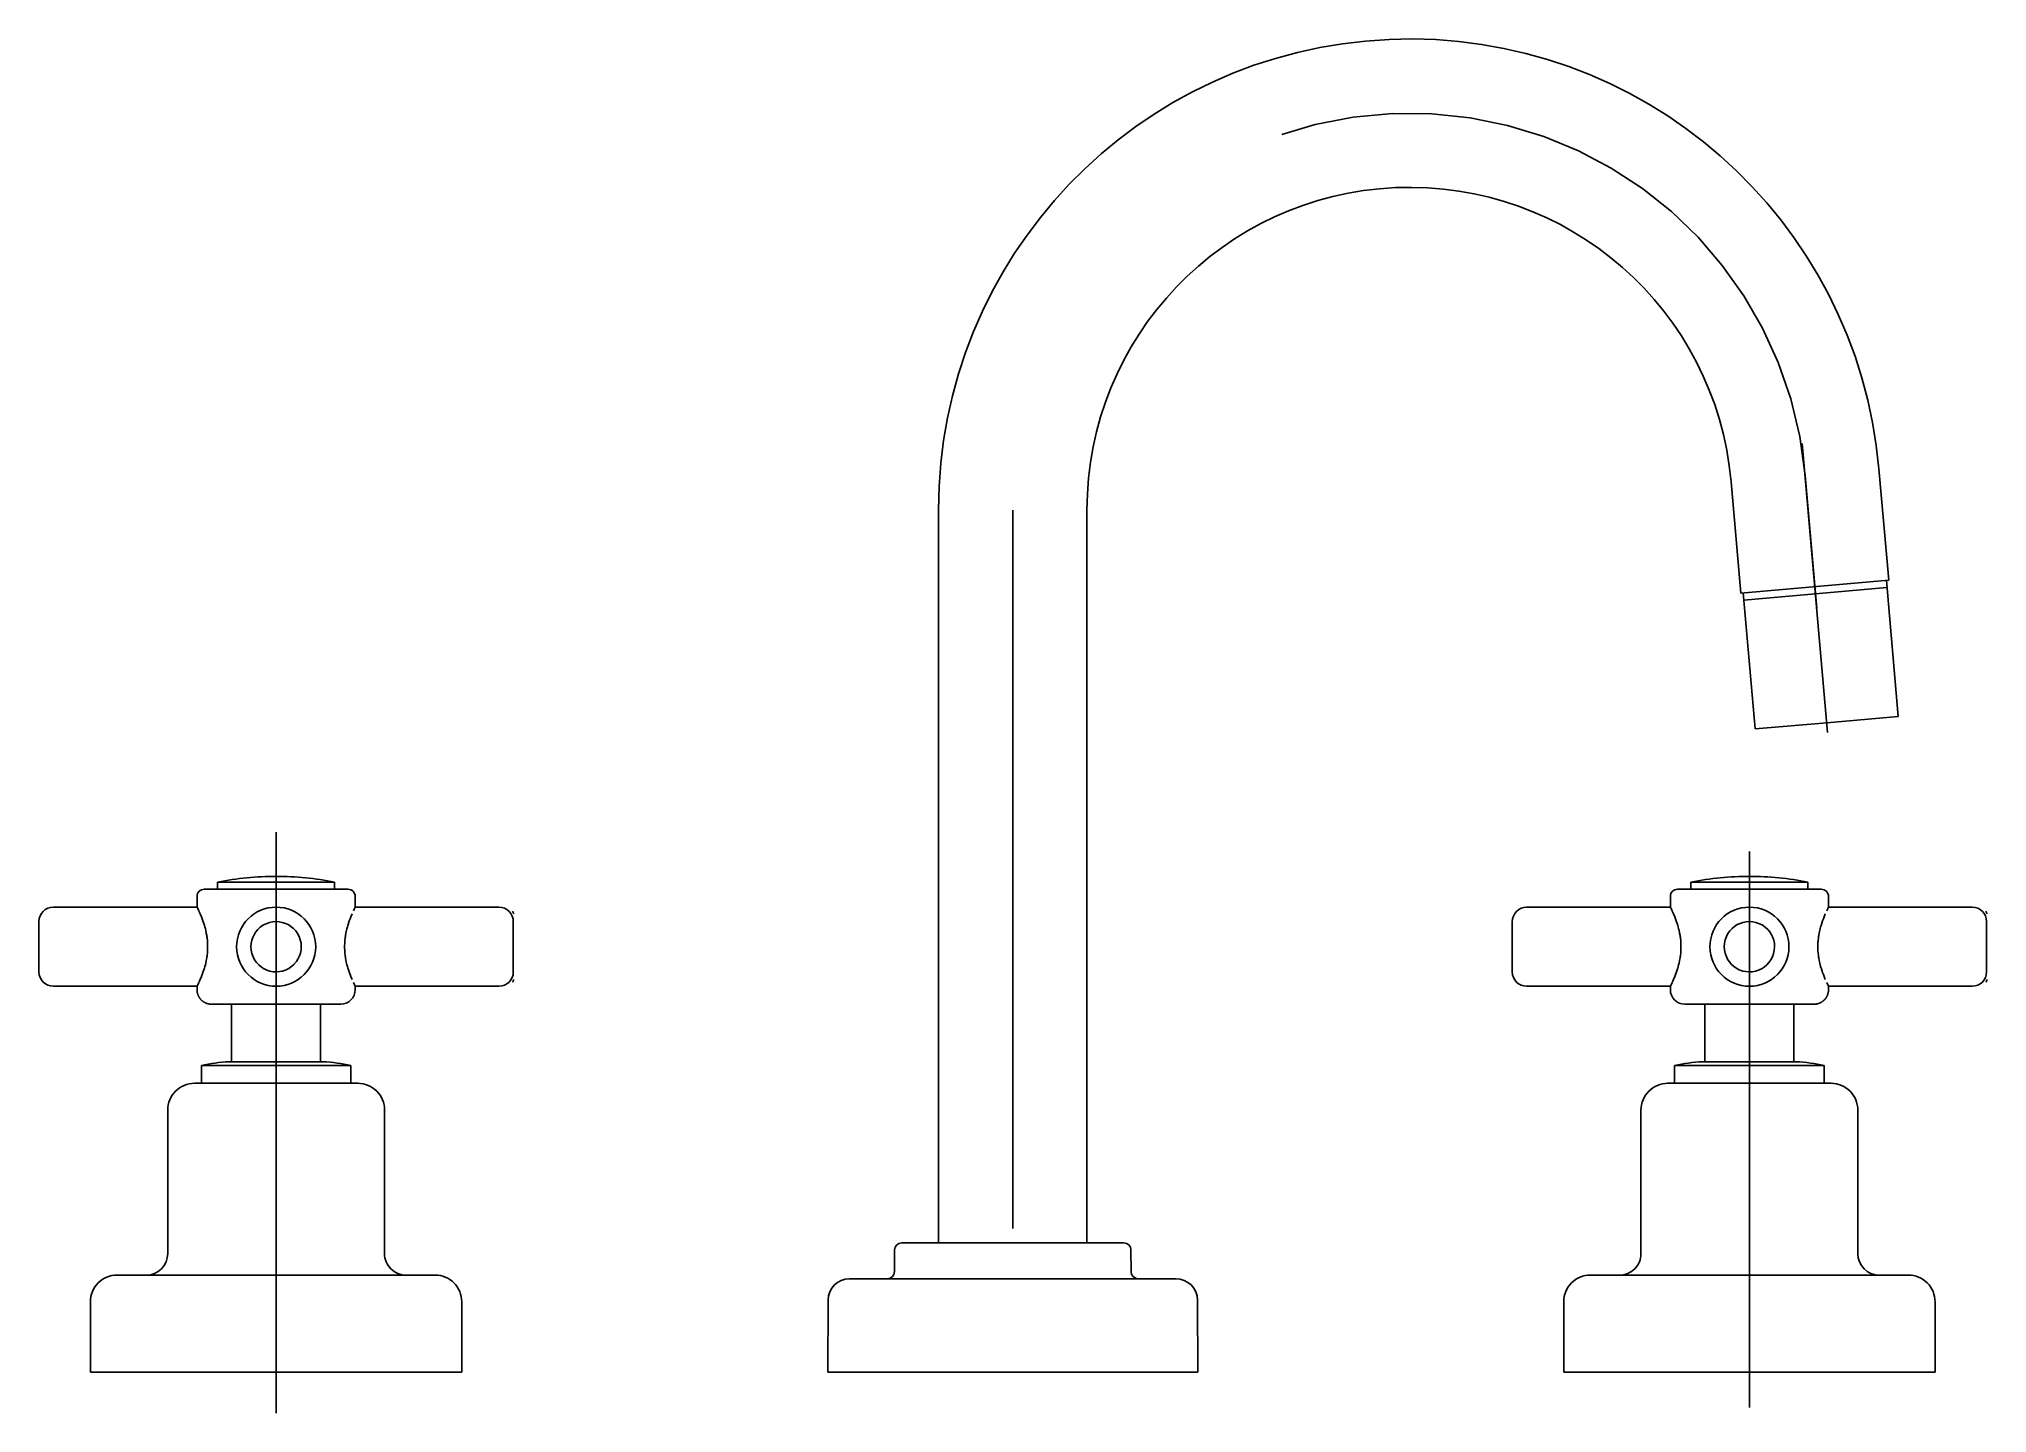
# Model space of a CAD drawing. Extents: x -91.486 to -91.215, y 1.679 to 1.87.
import ezdxf

# ---------------------------------------------------------------- set-up
doc = ezdxf.new("R2010")
doc.units = 0
doc.header["$LTSCALE"] = 0.2
doc.header["$MEASUREMENT"] = 0
doc.linetypes.add('AXES', pattern=[0.54, 0.3, -0.08, 0.08, -0.08])
doc.linetypes.add('CONTINU', pattern=[0])
doc.layers.get('0').update_dxf_attribs({"linetype": 'CONTINUOUS'})
doc.layers.add('DECA_EIXOS', color=5, linetype='AXES')

msp = doc.modelspace()

# ---------------------------------------------------------------- linework, layer by layer
at = {"linetype": 'CONTINU'}
for points in [[(-91.22984, 1.81035, 0.957291), (-91.36069, 1.80463)], [(-91.25041, 1.80855, 0.957289), (-91.34004, 1.80463)], [(-91.46286, 1.75186, 0.414219), (-91.46386, 1.75086)], [(-91.45286, 1.75365, 0.049627), (-91.461, 1.75286)], [(-91.44473, 1.75286, 0.049627), (-91.45286, 1.75365)], [(-91.44186, 1.75086, 0.414214), (-91.44286, 1.75186)], [(-91.25786, 1.75186, 0.414214), (-91.25886, 1.75086)], [(-91.24786, 1.75365, 0.049627), (-91.256, 1.75286)], [(-91.23973, 1.75286, 0.049627), (-91.24786, 1.75365)], [(-91.23686, 1.75086, 0.414219), (-91.23786, 1.75186)], [(-91.48386, 1.74936, 0.41421), (-91.48586, 1.74736)], [(-91.45286, 1.74936, 1), (-91.45286, 1.73836)], [(-91.45286, 1.73836, 1), (-91.45286, 1.74936)], [(-91.41986, 1.74736, 0.414618), (-91.42186, 1.74936)], [(-91.27886, 1.74936, 0.414412), (-91.28086, 1.74736)], [(-91.24786, 1.74936, 1), (-91.24786, 1.73836)], [(-91.24786, 1.73836, 1), (-91.24786, 1.74936)], [(-91.21486, 1.74736, 0.41421), (-91.21686, 1.74936)], [(-91.48586, 1.74036, 0.415023), (-91.48386, 1.73836)], [(-91.42186, 1.73836, 0.41421), (-91.41986, 1.74036)], [(-91.28086, 1.74036, 0.41421), (-91.27886, 1.73836)], [(-91.21686, 1.73836, 0.414235), (-91.21486, 1.74036)], [(-91.44386, 1.73586, 0.414214), (-91.44186, 1.73786)], [(-91.25886, 1.73786, 0.414214), (-91.25686, 1.73586)], [(-91.4594, 1.72785, 0.039082), (-91.46327, 1.72735)], [(-91.44246, 1.72735, 0.039082), (-91.44633, 1.72785)], [(-91.2544, 1.72785, 0.039082), (-91.25827, 1.72735)], [(-91.23746, 1.72735, 0.039082), (-91.24133, 1.72785)], [(-91.46424, 1.72485, 0.414215), (-91.46795, 1.72114)], [(-91.43778, 1.72114, 0.414215), (-91.44149, 1.72485)], [(-91.25924, 1.72485, 0.414215), (-91.26295, 1.72114)], [(-91.23278, 1.72114, 0.414215), (-91.23649, 1.72485)], [(-91.36581, 1.70266, 0.412938), (-91.36681, 1.70166)], [(-91.33392, 1.70166, 0.412938), (-91.33492, 1.70266)], [(-91.47095, 1.69816, 0.414187), (-91.46795, 1.70116)], [(-91.43778, 1.70116, 0.414736), (-91.43478, 1.69816)], [(-91.26595, 1.69816, 0.414736), (-91.26295, 1.70116)], [(-91.23278, 1.70116, 0.414213), (-91.22978, 1.69816)], [(-91.47499, 1.69816, 0.414237), (-91.4787, 1.69445)], [(-91.42703, 1.69445, 0.41423), (-91.43074, 1.69816)], [(-91.37307, 1.69766, 0.412937), (-91.37607, 1.69467)], [(-91.36782, 1.69766, 0.412937), (-91.36682, 1.69865)], [(-91.33391, 1.69865, 0.412286), (-91.33291, 1.69766)], [(-91.32466, 1.69467, 0.412937), (-91.32766, 1.69766)], [(-91.26999, 1.69816, 0.414215), (-91.2737, 1.69445)], [(-91.22203, 1.69445, 0.414214), (-91.22574, 1.69816)]]:
    msp.add_lwpolyline(points, format="xyb", dxfattribs=at)
for points in [[(-91.25041, 1.80855), (-91.24905, 1.79306)], [(-91.22984, 1.81035), (-91.22848, 1.79486)], [(-91.36069, 1.78432), (-91.36069, 1.80463)], [(-91.34004, 1.78432), (-91.34004, 1.80463)], [(-91.22848, 1.79486), (-91.24905, 1.79306)], [(-91.22715, 1.7759), (-91.22881, 1.79483)], [(-91.24707, 1.77416), (-91.24873, 1.79309)], [(-91.22872, 1.79383), (-91.24864, 1.79209)], [(-91.36069, 1.70266), (-91.36069, 1.78432)], [(-91.34004, 1.70266), (-91.34004, 1.78432)], [(-91.22715, 1.7759), (-91.23711, 1.77503)], [(-91.24707, 1.77416), (-91.23711, 1.77503)], [(-91.46286, 1.75186), (-91.44286, 1.75186)], [(-91.461, 1.75286), (-91.44473, 1.75286)], [(-91.461, 1.75186), (-91.461, 1.75286)], [(-91.45295, 1.75365), (-91.45277, 1.75365)], [(-91.44473, 1.75186), (-91.44473, 1.75286)], [(-91.23786, 1.75186), (-91.25786, 1.75186)], [(-91.23973, 1.75286), (-91.256, 1.75286)], [(-91.256, 1.75186), (-91.256, 1.75286)], [(-91.24778, 1.75365), (-91.24795, 1.75365)], [(-91.23973, 1.75186), (-91.23973, 1.75286)], [(-91.48386, 1.74936), (-91.46386, 1.74936)], [(-91.46386, 1.74936), (-91.46386, 1.75086)], [(-91.46386, 1.74936), (-91.46377, 1.74917)], [(-91.46377, 1.74917), (-91.46362, 1.74886)], [(-91.46343, 1.74843), (-91.46326, 1.74801)], [(-91.44247, 1.74801), (-91.4423, 1.74843)], [(-91.4421, 1.74886), (-91.44196, 1.74917)], [(-91.44196, 1.74917), (-91.44186, 1.74936)], [(-91.44186, 1.74936), (-91.44186, 1.75086)], [(-91.44186, 1.74936), (-91.42186, 1.74936)], [(-91.25886, 1.74936), (-91.27886, 1.74936)], [(-91.25886, 1.74936), (-91.25886, 1.75086)], [(-91.25877, 1.74917), (-91.25886, 1.74936)], [(-91.25862, 1.74886), (-91.25877, 1.74917)], [(-91.25826, 1.74801), (-91.25843, 1.74843)], [(-91.2373, 1.74843), (-91.23747, 1.74801)], [(-91.23696, 1.74917), (-91.2371, 1.74886)], [(-91.23686, 1.74936), (-91.23696, 1.74917)], [(-91.23686, 1.74936), (-91.23686, 1.75086)], [(-91.21686, 1.74936), (-91.23686, 1.74936)], [(-91.48586, 1.74036), (-91.48586, 1.74736)], [(-91.46326, 1.74801), (-91.46315, 1.74775)], [(-91.46315, 1.74775), (-91.46305, 1.74748)], [(-91.46305, 1.74748), (-91.46287, 1.74693)], [(-91.46287, 1.74693), (-91.46284, 1.74683)], [(-91.46284, 1.74683), (-91.46278, 1.74661)], [(-91.46278, 1.74661), (-91.46271, 1.74635)], [(-91.46271, 1.74635), (-91.46266, 1.74614)], [(-91.46266, 1.74614), (-91.46258, 1.74575)], [(-91.46258, 1.74575), (-91.46252, 1.74541)], [(-91.45589, 1.74561), (-91.45569, 1.74592)], [(-91.45569, 1.74592), (-91.4554, 1.74627)], [(-91.4554, 1.74627), (-91.45507, 1.74658)], [(-91.45507, 1.74658), (-91.45469, 1.74684)], [(-91.45469, 1.74684), (-91.45427, 1.74706)], [(-91.45427, 1.74706), (-91.45377, 1.74724)], [(-91.45377, 1.74724), (-91.45335, 1.74732)], [(-91.45335, 1.74732), (-91.45286, 1.74736)], [(-91.45286, 1.74736), (-91.45243, 1.74733)], [(-91.45243, 1.74733), (-91.452, 1.74725)], [(-91.452, 1.74725), (-91.45158, 1.74711)], [(-91.45158, 1.74711), (-91.45111, 1.74689)], [(-91.45111, 1.74689), (-91.4508, 1.74669)], [(-91.4508, 1.74669), (-91.45045, 1.7464)], [(-91.45045, 1.7464), (-91.45014, 1.74606)], [(-91.45014, 1.74606), (-91.44988, 1.74568)], [(-91.44988, 1.74568), (-91.44966, 1.74527)], [(-91.44321, 1.74541), (-91.44315, 1.74575)], [(-91.44315, 1.74575), (-91.44307, 1.74614)], [(-91.44307, 1.74614), (-91.44302, 1.74635)], [(-91.44302, 1.74635), (-91.44295, 1.74661)], [(-91.44295, 1.74661), (-91.44288, 1.74683)], [(-91.44288, 1.74683), (-91.44285, 1.74693)], [(-91.44285, 1.74693), (-91.44268, 1.74746)], [(-91.44268, 1.74746), (-91.44257, 1.74775)], [(-91.44257, 1.74775), (-91.44247, 1.74801)], [(-91.41986, 1.74036), (-91.41986, 1.74736)], [(-91.28086, 1.74036), (-91.28086, 1.74736)], [(-91.25815, 1.74775), (-91.25826, 1.74801)], [(-91.25805, 1.74746), (-91.25815, 1.74775)], [(-91.25787, 1.74693), (-91.25805, 1.74746)], [(-91.25784, 1.74683), (-91.25787, 1.74693)], [(-91.25778, 1.74661), (-91.25784, 1.74683)], [(-91.25771, 1.74635), (-91.25778, 1.74661)], [(-91.25766, 1.74614), (-91.25771, 1.74635)], [(-91.25758, 1.74575), (-91.25766, 1.74614)], [(-91.25752, 1.74541), (-91.25758, 1.74575)], [(-91.25085, 1.74568), (-91.25107, 1.74527)], [(-91.25058, 1.74606), (-91.25085, 1.74568)], [(-91.25027, 1.7464), (-91.25058, 1.74606)], [(-91.24992, 1.74669), (-91.25027, 1.7464)], [(-91.24955, 1.74693), (-91.24992, 1.74669)], [(-91.24914, 1.74711), (-91.24955, 1.74693)], [(-91.24877, 1.74724), (-91.24914, 1.74711)], [(-91.2483, 1.74733), (-91.24877, 1.74724)], [(-91.24786, 1.74736), (-91.2483, 1.74733)], [(-91.24737, 1.74732), (-91.24786, 1.74736)], [(-91.24696, 1.74724), (-91.24737, 1.74732)], [(-91.24645, 1.74706), (-91.24696, 1.74724)], [(-91.24611, 1.74689), (-91.24645, 1.74706)], [(-91.24566, 1.74658), (-91.24611, 1.74689)], [(-91.24532, 1.74627), (-91.24566, 1.74658)], [(-91.24503, 1.74592), (-91.24532, 1.74627)], [(-91.24483, 1.74561), (-91.24503, 1.74592)], [(-91.23815, 1.74575), (-91.23821, 1.74541)], [(-91.23807, 1.74614), (-91.23815, 1.74575)], [(-91.23802, 1.74635), (-91.23807, 1.74614)], [(-91.23795, 1.74661), (-91.23802, 1.74635)], [(-91.23788, 1.74683), (-91.23795, 1.74661)], [(-91.23785, 1.74693), (-91.23788, 1.74683)], [(-91.23767, 1.74748), (-91.23785, 1.74693)], [(-91.23757, 1.74775), (-91.23767, 1.74748)], [(-91.23747, 1.74801), (-91.23757, 1.74775)], [(-91.21486, 1.74036), (-91.21486, 1.74736)], [(-91.46252, 1.74541), (-91.4625, 1.74528)], [(-91.4625, 1.74528), (-91.46247, 1.74513)], [(-91.46247, 1.74513), (-91.46242, 1.74464)], [(-91.46247, 1.74258), (-91.46242, 1.74307)], [(-91.46242, 1.74464), (-91.46241, 1.7445)], [(-91.46242, 1.74307), (-91.46241, 1.74322)], [(-91.46241, 1.7445), (-91.46239, 1.74386)], [(-91.46241, 1.74322), (-91.46239, 1.74386)], [(-91.45636, 1.74386), (-91.45634, 1.74429)], [(-91.45636, 1.74386), (-91.45633, 1.74337)], [(-91.45634, 1.74429), (-91.45624, 1.74476)], [(-91.45633, 1.74337), (-91.45623, 1.7429)], [(-91.45624, 1.74476), (-91.45612, 1.74514)], [(-91.45612, 1.74514), (-91.45589, 1.74561)], [(-91.44966, 1.74527), (-91.4495, 1.74482)], [(-91.44961, 1.74258), (-91.44948, 1.74295)], [(-91.4495, 1.74482), (-91.4494, 1.74435)], [(-91.44948, 1.74295), (-91.44939, 1.74342)], [(-91.4494, 1.74435), (-91.44936, 1.74386)], [(-91.44939, 1.74342), (-91.44936, 1.74386)], [(-91.44334, 1.74386), (-91.44332, 1.7445)], [(-91.44334, 1.74386), (-91.44332, 1.74322)], [(-91.44332, 1.7445), (-91.4433, 1.74464)], [(-91.44332, 1.74322), (-91.4433, 1.74307)], [(-91.4433, 1.74464), (-91.44325, 1.74513)], [(-91.4433, 1.74307), (-91.44325, 1.74258)], [(-91.44325, 1.74513), (-91.44323, 1.74528)], [(-91.44323, 1.74528), (-91.44321, 1.74541)], [(-91.2575, 1.74528), (-91.25752, 1.74541)], [(-91.25747, 1.74513), (-91.2575, 1.74528)], [(-91.25742, 1.74464), (-91.25747, 1.74513)], [(-91.25742, 1.74307), (-91.25747, 1.74258)], [(-91.25741, 1.7445), (-91.25742, 1.74464)], [(-91.25741, 1.74322), (-91.25742, 1.74307)], [(-91.25739, 1.74386), (-91.25741, 1.7445)], [(-91.25739, 1.74386), (-91.25741, 1.74322)], [(-91.25133, 1.74435), (-91.25136, 1.74386)], [(-91.25134, 1.74342), (-91.25136, 1.74386)], [(-91.25124, 1.74295), (-91.25134, 1.74342)], [(-91.25123, 1.74482), (-91.25133, 1.74435)], [(-91.25112, 1.74258), (-91.25124, 1.74295)], [(-91.25107, 1.74527), (-91.25123, 1.74482)], [(-91.24461, 1.74514), (-91.24483, 1.74561)], [(-91.24448, 1.74476), (-91.24461, 1.74514)], [(-91.2444, 1.74337), (-91.2445, 1.7429)], [(-91.24439, 1.74429), (-91.24448, 1.74476)], [(-91.24436, 1.74386), (-91.2444, 1.74337)], [(-91.24436, 1.74386), (-91.24439, 1.74429)], [(-91.23832, 1.7445), (-91.23834, 1.74386)], [(-91.23832, 1.74322), (-91.23834, 1.74386)], [(-91.2383, 1.74464), (-91.23832, 1.7445)], [(-91.2383, 1.74307), (-91.23832, 1.74322)], [(-91.23825, 1.74513), (-91.2383, 1.74464)], [(-91.23825, 1.74258), (-91.2383, 1.74307)], [(-91.23823, 1.74528), (-91.23825, 1.74513)], [(-91.23821, 1.74541), (-91.23823, 1.74528)], [(-91.46315, 1.73997), (-91.46305, 1.74026)], [(-91.46305, 1.74026), (-91.46287, 1.74078)], [(-91.46287, 1.74078), (-91.46284, 1.74088)], [(-91.46284, 1.74088), (-91.46278, 1.74111)], [(-91.46278, 1.74111), (-91.46271, 1.74136)], [(-91.46271, 1.74136), (-91.46266, 1.74157)], [(-91.46266, 1.74157), (-91.46258, 1.74196)], [(-91.46258, 1.74196), (-91.46252, 1.7423)], [(-91.46252, 1.7423), (-91.4625, 1.74243)], [(-91.4625, 1.74243), (-91.46247, 1.74258)], [(-91.45623, 1.7429), (-91.45607, 1.74245)], [(-91.45607, 1.74245), (-91.45585, 1.74203)], [(-91.45585, 1.74203), (-91.45558, 1.74165)], [(-91.45558, 1.74165), (-91.45527, 1.74132)], [(-91.45527, 1.74132), (-91.45492, 1.74103)], [(-91.45492, 1.74103), (-91.45461, 1.74083)], [(-91.45461, 1.74083), (-91.45414, 1.7406)], [(-91.45414, 1.7406), (-91.45373, 1.74047)], [(-91.45373, 1.74047), (-91.4533, 1.74038)], [(-91.4533, 1.74038), (-91.45286, 1.74036)], [(-91.45286, 1.74036), (-91.45237, 1.74039)], [(-91.45237, 1.74039), (-91.45196, 1.74048)], [(-91.45196, 1.74048), (-91.45145, 1.74065)], [(-91.45145, 1.74065), (-91.45111, 1.74083)], [(-91.45111, 1.74083), (-91.45066, 1.74114)], [(-91.45066, 1.74114), (-91.45039, 1.74138)], [(-91.45039, 1.74138), (-91.45003, 1.7418)], [(-91.45003, 1.7418), (-91.44983, 1.74211)], [(-91.44983, 1.74211), (-91.44961, 1.74258)], [(-91.44325, 1.74258), (-91.44323, 1.74243)], [(-91.44323, 1.74243), (-91.44321, 1.7423)], [(-91.44321, 1.7423), (-91.44315, 1.74196)], [(-91.44315, 1.74196), (-91.44307, 1.74157)], [(-91.44307, 1.74157), (-91.44302, 1.74136)], [(-91.44302, 1.74136), (-91.44295, 1.74111)], [(-91.44295, 1.74111), (-91.44288, 1.74088)], [(-91.44288, 1.74088), (-91.44285, 1.74078)], [(-91.44285, 1.74078), (-91.44267, 1.74024)], [(-91.25787, 1.74078), (-91.25805, 1.74024)], [(-91.25784, 1.74088), (-91.25787, 1.74078)], [(-91.25778, 1.74111), (-91.25784, 1.74088)], [(-91.25771, 1.74136), (-91.25778, 1.74111)], [(-91.25766, 1.74157), (-91.25771, 1.74136)], [(-91.25758, 1.74196), (-91.25766, 1.74157)], [(-91.25752, 1.7423), (-91.25758, 1.74196)], [(-91.2575, 1.74243), (-91.25752, 1.7423)], [(-91.25747, 1.74258), (-91.2575, 1.74243)], [(-91.25089, 1.74211), (-91.25112, 1.74258)], [(-91.25069, 1.7418), (-91.25089, 1.74211)], [(-91.25034, 1.74138), (-91.25069, 1.7418)], [(-91.25007, 1.74114), (-91.25034, 1.74138)], [(-91.24961, 1.74083), (-91.25007, 1.74114)], [(-91.24927, 1.74065), (-91.24961, 1.74083)], [(-91.24877, 1.74048), (-91.24927, 1.74065)], [(-91.24835, 1.74039), (-91.24877, 1.74048)], [(-91.24786, 1.74036), (-91.24835, 1.74039)], [(-91.24743, 1.74038), (-91.24786, 1.74036)], [(-91.247, 1.74047), (-91.24743, 1.74038)], [(-91.24658, 1.7406), (-91.247, 1.74047)], [(-91.24611, 1.74083), (-91.24658, 1.7406)], [(-91.2458, 1.74103), (-91.24611, 1.74083)], [(-91.24545, 1.74132), (-91.2458, 1.74103)], [(-91.24514, 1.74165), (-91.24545, 1.74132)], [(-91.24488, 1.74203), (-91.24514, 1.74165)], [(-91.24466, 1.74245), (-91.24488, 1.74203)], [(-91.2445, 1.7429), (-91.24466, 1.74245)], [(-91.23823, 1.74243), (-91.23825, 1.74258)], [(-91.23821, 1.7423), (-91.23823, 1.74243)], [(-91.23815, 1.74196), (-91.23821, 1.7423)], [(-91.23807, 1.74157), (-91.23815, 1.74196)], [(-91.23802, 1.74136), (-91.23807, 1.74157)], [(-91.23795, 1.74111), (-91.23802, 1.74136)], [(-91.23788, 1.74088), (-91.23795, 1.74111)], [(-91.23785, 1.74078), (-91.23788, 1.74088)], [(-91.23768, 1.74026), (-91.23785, 1.74078)], [(-91.23757, 1.73997), (-91.23768, 1.74026)], [(-91.48386, 1.73836), (-91.46386, 1.73836)], [(-91.46386, 1.73836), (-91.46377, 1.73854)], [(-91.46386, 1.73786), (-91.46386, 1.73836)], [(-91.46377, 1.73854), (-91.46362, 1.73886)], [(-91.46343, 1.73929), (-91.46326, 1.7397)], [(-91.46326, 1.7397), (-91.46315, 1.73997)], [(-91.44267, 1.74024), (-91.44257, 1.73997)], [(-91.44257, 1.73997), (-91.44247, 1.7397)], [(-91.44247, 1.7397), (-91.4423, 1.73929)], [(-91.4421, 1.73886), (-91.44196, 1.73854)], [(-91.44196, 1.73854), (-91.44186, 1.73836)], [(-91.44186, 1.73836), (-91.42186, 1.73836)], [(-91.44186, 1.73786), (-91.44186, 1.73836)], [(-91.25886, 1.73836), (-91.27886, 1.73836)], [(-91.25877, 1.73854), (-91.25886, 1.73836)], [(-91.25886, 1.73786), (-91.25886, 1.73836)], [(-91.25862, 1.73886), (-91.25877, 1.73854)], [(-91.25826, 1.7397), (-91.25843, 1.73929)], [(-91.25815, 1.73997), (-91.25826, 1.7397)], [(-91.25805, 1.74024), (-91.25815, 1.73997)], [(-91.23747, 1.7397), (-91.23757, 1.73997)], [(-91.2373, 1.73929), (-91.23747, 1.7397)], [(-91.23696, 1.73854), (-91.2371, 1.73886)], [(-91.23686, 1.73836), (-91.23696, 1.73854)], [(-91.21686, 1.73836), (-91.23686, 1.73836)], [(-91.23686, 1.73786), (-91.23686, 1.73836)], [(-91.46186, 1.73586), (-91.44386, 1.73586)], [(-91.45905, 1.72785), (-91.45905, 1.73586)], [(-91.44668, 1.72785), (-91.44668, 1.73586)], [(-91.23886, 1.73586), (-91.25686, 1.73586)], [(-91.25405, 1.72785), (-91.25405, 1.73586)], [(-91.24168, 1.72785), (-91.24168, 1.73586)], [(-91.46327, 1.72735), (-91.44246, 1.72735)], [(-91.46327, 1.72485), (-91.46327, 1.72735)], [(-91.4594, 1.72785), (-91.44633, 1.72785)], [(-91.44246, 1.72485), (-91.44246, 1.72735)], [(-91.23746, 1.72735), (-91.25827, 1.72735)], [(-91.25827, 1.72485), (-91.25827, 1.72735)], [(-91.24133, 1.72785), (-91.2544, 1.72785)], [(-91.23746, 1.72485), (-91.23746, 1.72735)], [(-91.46424, 1.72485), (-91.44149, 1.72485)], [(-91.23649, 1.72485), (-91.25924, 1.72485)], [(-91.46795, 1.70116), (-91.46795, 1.72114)], [(-91.43778, 1.70116), (-91.43778, 1.72114)], [(-91.26295, 1.70116), (-91.26295, 1.72114)], [(-91.23278, 1.70116), (-91.23278, 1.72114)], [(-91.36581, 1.70266), (-91.33492, 1.70266)], [(-91.36681, 1.70166), (-91.36682, 1.69865)], [(-91.33392, 1.70166), (-91.33391, 1.69865)], [(-91.47499, 1.69816), (-91.43074, 1.69816)], [(-91.36782, 1.69766), (-91.37307, 1.69766)], [(-91.36782, 1.69766), (-91.32766, 1.69766)], [(-91.33291, 1.69766), (-91.32766, 1.69766)], [(-91.22574, 1.69816), (-91.26999, 1.69816)], [(-91.4787, 1.68466), (-91.4787, 1.69445)], [(-91.42703, 1.68466), (-91.42703, 1.69445)], [(-91.37607, 1.69467), (-91.37611, 1.68466)], [(-91.32466, 1.69467), (-91.32461, 1.68466)], [(-91.2737, 1.68466), (-91.2737, 1.69445)], [(-91.22203, 1.68466), (-91.22203, 1.69445)], [(-91.4787, 1.68466), (-91.42703, 1.68466)], [(-91.37611, 1.68466), (-91.32461, 1.68466)], [(-91.22203, 1.68466), (-91.2737, 1.68466)]]:
    msp.add_lwpolyline(points, dxfattribs=at)
for points, degree in [([(-91.46343, 1.74843), (-91.46349, 1.74857), (-91.46355, 1.7487), (-91.4636, 1.74881)], 3), ([(-91.4198, 1.74843), (-91.41986, 1.74857), (-91.41992, 1.7487), (-91.41997, 1.74881)], 3), ([(-91.25843, 1.74843), (-91.25849, 1.74857), (-91.25855, 1.7487), (-91.2586, 1.74881)], 3), ([(-91.2148, 1.74843), (-91.21486, 1.74857), (-91.21492, 1.7487), (-91.21497, 1.74881)], 3), ([(-91.46186, 1.73586), (-91.46252, 1.73586), (-91.46313, 1.73613), (-91.46359, 1.73659), (-91.46386, 1.7372), (-91.46386, 1.73786)], 5), ([(-91.46343, 1.73929), (-91.46349, 1.73914), (-91.46355, 1.73902), (-91.4636, 1.73891)], 3), ([(-91.4198, 1.73929), (-91.41986, 1.73914), (-91.41992, 1.73902), (-91.41997, 1.73891)], 3), ([(-91.25843, 1.73929), (-91.25849, 1.73914), (-91.25855, 1.73902), (-91.2586, 1.73891)], 3), ([(-91.23886, 1.73586), (-91.23821, 1.73586), (-91.2376, 1.73613), (-91.23713, 1.73659), (-91.23686, 1.7372), (-91.23686, 1.73786)], 5), ([(-91.2148, 1.73929), (-91.21486, 1.73914), (-91.21492, 1.73902), (-91.21497, 1.73891)], 3)]:
    msp.add_open_spline(points, degree=degree, dxfattribs=at)
at = {"layer": 'DECA_EIXOS'}
msp.add_lwpolyline([(-91.24012, 1.80945, 0.957292), (-91.35036, 1.80463)], format="xyb", dxfattribs=at)
for points in [[(-91.23699, 1.77365), (-91.24051, 1.81388)], [(-91.2385, 1.79091), (-91.24012, 1.80945)], [(-91.35036, 1.80463), (-91.35036, 1.67935)], [(-91.45286, 1.75978), (-91.45286, 1.67897)], [(-91.24786, 1.67972), (-91.24786, 1.75712)]]:
    msp.add_lwpolyline(points, dxfattribs=at)

doc.saveas('drawing.dxf')
